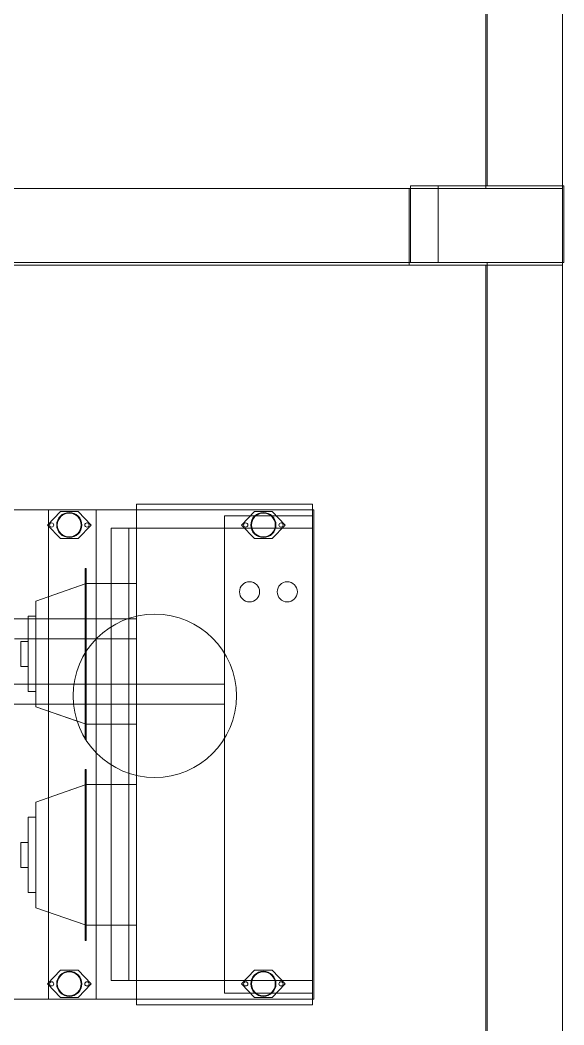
# Model space of a CAD drawing. Header units: inches. Extents: x -1128 to 651, y 96 to 845.
# Drawn here: x -969.096 to -967.141, y 693.294 to 696.908 of the extents above; entities that cross this region are included whole.
import ezdxf

# ---------------------------------------------------------------- set-up
doc = ezdxf.new("R2010")
doc.units = ezdxf.units.IN
doc.header["$MEASUREMENT"] = 0
doc.layers.add('硅胶总平面底图 工艺装置区', color=253, linetype='Continuous')

msp = doc.modelspace()

# ---------------------------------------------------------------- linework, layer by layer
at = {"color": 6, "lineweight": 0}
msp.add_lwpolyline([(-975.5391, 707.3874), (-967.1458, 707.3874), (-967.1458, 684.9151), (-975.5391, 684.9151)], close=True, dxfattribs=at)
at = {"layer": '硅胶总平面底图 工艺装置区', "color": 253, "linetype": 'Continuous', "lineweight": 0}
for p, q in [((-967.4213, 696.3022), (-967.4213, 699.7229)), ((-967.4166, 696.312), (-967.4166, 699.7327)), ((-967.1458, 696.3022), (-967.1458, 699.7229)), ((-974.9974, 696.3022), (-967.6968, 696.3022)), ((-967.6968, 696.3022), (-967.6968, 696.0267)), ((-967.1458, 696.3022), (-967.6968, 696.3022)), ((-967.6921, 696.312), (-967.6921, 696.0365)), ((-967.1411, 696.312), (-967.6921, 696.312)), ((-967.593, 696.0365), (-967.593, 696.312)), ((-967.1458, 696.0267), (-967.1458, 696.3022)), ((-967.1411, 696.0365), (-967.1411, 696.312)), ((-974.9974, 696.0267), (-967.6968, 696.0267)), ((-974.9927, 696.0365), (-967.6921, 696.0365)), ((-967.6968, 696.0267), (-967.1458, 696.0267)), ((-967.6921, 696.0365), (-967.1411, 696.0365)), ((-967.4213, 692.4682), (-967.4213, 696.0267)), ((-967.4166, 692.4781), (-967.4166, 696.0365)), ((-967.1458, 692.4682), (-967.1458, 696.0267)), ((-969.3375, 695.1474), (-968.8223, 695.1474)), ((-969.3375, 695.1474), (-968.8223, 695.1474)), ((-969.3375, 695.1474), (-968.994, 695.1474)), ((-969.3375, 695.1474), (-968.994, 695.1474)), ((-968.994, 695.1474), (-969.3375, 695.1474)), ((-969.3375, 695.1474), (-968.994, 695.1474)), ((-968.0404, 695.1474), (-969.3375, 695.1474)), ((-969.3375, 695.1474), (-968.0404, 695.1474)), ((-969.3375, 695.1474), (-968.994, 695.1474)), ((-969.3375, 695.1474), (-968.994, 695.1474)), ((-968.994, 693.3867), (-968.994, 695.1474)), ((-968.994, 693.3867), (-968.994, 695.1474)), ((-968.994, 695.1474), (-968.8223, 695.1474)), ((-968.994, 695.1474), (-968.8223, 695.1474)), ((-968.994, 695.1474), (-968.994, 694.8342)), ((-968.994, 695.1474), (-968.994, 694.8342)), ((-968.8223, 695.1474), (-968.994, 695.1474)), ((-968.8223, 695.1474), (-968.994, 695.1474)), ((-968.994, 695.1474), (-968.994, 694.8342)), ((-968.994, 695.1474), (-968.994, 694.8342)), ((-968.994, 695.1474), (-968.8223, 695.1474)), ((-968.994, 695.1474), (-968.8223, 695.1474)), ((-968.8223, 694.8817), (-968.8223, 695.1474)), ((-968.8223, 694.8817), (-968.8223, 695.1474)), ((-968.8223, 695.1474), (-968.6776, 695.1474)), ((-968.8223, 695.1474), (-968.6776, 695.1474)), ((-968.8223, 695.1474), (-968.6776, 695.1474)), ((-968.8223, 695.1474), (-968.6776, 695.1474)), ((-968.8223, 694.8817), (-968.8223, 695.1474)), ((-968.8223, 694.8817), (-968.8223, 695.1474)), ((-968.6776, 695.1673), (-968.045, 695.1673)), ((-968.6776, 695.1673), (-968.045, 695.1673)), ((-968.6776, 695.1673), (-968.6776, 694.5201)), ((-968.6776, 695.1673), (-968.6776, 694.5201)), ((-968.045, 695.1673), (-968.6776, 695.1673)), ((-968.045, 695.1673), (-968.6776, 695.1673)), ((-968.6776, 693.3668), (-968.6776, 695.1673)), ((-968.6776, 693.3668), (-968.6776, 695.1673)), ((-968.6776, 695.1673), (-968.6776, 694.764)), ((-968.6776, 695.1673), (-968.6776, 694.764)), ((-968.045, 695.1673), (-968.6776, 695.1673)), ((-968.045, 695.1673), (-968.6776, 695.1673)), ((-968.6776, 695.1474), (-968.045, 695.1474)), ((-968.6776, 695.1474), (-968.045, 695.1474)), ((-968.045, 695.1257), (-968.045, 695.1673)), ((-968.045, 695.1257), (-968.045, 695.1673)), ((-968.045, 695.1673), (-968.045, 693.3668)), ((-968.045, 695.1673), (-968.045, 693.3668)), ((-968.045, 695.1257), (-968.045, 695.1673)), ((-968.045, 695.1257), (-968.045, 695.1673)), ((-968.045, 695.1474), (-968.0404, 695.1474)), ((-968.045, 695.1474), (-968.0404, 695.1474)), ((-968.045, 695.1474), (-968.0404, 695.1474)), ((-968.045, 695.1474), (-968.0404, 695.1474)), ((-968.0404, 693.3867), (-968.0404, 695.1474)), ((-968.0404, 693.3867), (-968.0404, 695.1474)), ((-968.0404, 695.1474), (-968.0404, 693.3867)), ((-968.0404, 695.1474), (-968.0404, 693.3867)), ((-968.0404, 695.1474), (-968.0404, 693.3867)), ((-968.0404, 695.1474), (-968.0404, 693.3867)), ((-968.9506, 695.1411), (-968.9976, 695.0923)), ((-968.9506, 695.1411), (-968.9976, 695.0923)), ((-968.8873, 695.1411), (-968.9506, 695.1411)), ((-968.8873, 695.1411), (-968.9506, 695.1411)), ((-968.8403, 695.0923), (-968.8873, 695.1411)), ((-968.8403, 695.0923), (-968.8873, 695.1411)), ((-968.045, 695.1257), (-968.3613, 695.1257)), ((-968.045, 695.1257), (-968.3613, 695.1257)), ((-968.3613, 693.4084), (-968.3613, 695.1257)), ((-968.3613, 693.4084), (-968.3613, 695.1257)), ((-968.3613, 695.1257), (-968.045, 695.1257)), ((-968.3613, 695.1257), (-968.045, 695.1257)), ((-968.3613, 695.1257), (-968.3613, 693.4084)), ((-968.3613, 695.1257), (-968.3613, 693.4084)), ((-968.045, 695.1257), (-968.3613, 695.1257)), ((-968.045, 695.1257), (-968.3613, 695.1257)), ((-968.3613, 695.1257), (-968.3613, 694.6314)), ((-968.3613, 695.1257), (-968.3613, 694.6314)), ((-968.2528, 695.1411), (-968.2998, 695.0923)), ((-968.2528, 695.1411), (-968.2998, 695.0923)), ((-968.1896, 695.1411), (-968.2528, 695.1411)), ((-968.1896, 695.1411), (-968.2528, 695.1411)), ((-968.1426, 695.0923), (-968.1896, 695.1411)), ((-968.1426, 695.0923), (-968.1896, 695.1411)), ((-968.045, 695.1257), (-968.045, 693.4084)), ((-968.045, 695.1257), (-968.045, 693.4084)), ((-968.045, 693.4084), (-968.045, 695.1257)), ((-968.045, 693.4084), (-968.045, 695.1257)), ((-968.045, 693.4084), (-968.045, 695.1257)), ((-968.045, 693.4084), (-968.045, 695.1257)), ((-968.045, 693.4084), (-968.045, 695.1257)), ((-968.045, 693.4084), (-968.045, 695.1257)), ((-968.9976, 695.0923), (-968.9506, 695.0435)), ((-968.9976, 695.0923), (-968.9506, 695.0435)), ((-968.8873, 695.0435), (-968.8403, 695.0923)), ((-968.8873, 695.0435), (-968.8403, 695.0923)), ((-968.045, 695.0805), (-968.768, 695.0805)), ((-968.768, 695.0805), (-968.045, 695.0805)), ((-968.768, 695.0805), (-968.045, 695.0805)), ((-968.768, 695.0805), (-968.045, 695.0805)), ((-968.768, 693.4536), (-968.768, 695.0805)), ((-968.768, 693.4536), (-968.768, 695.0805)), ((-968.768, 695.0805), (-968.768, 694.8817)), ((-968.768, 694.8817), (-968.768, 695.0805)), ((-968.7048, 695.0805), (-968.768, 695.0805)), ((-968.7048, 695.0805), (-968.768, 695.0805)), ((-968.7048, 695.0805), (-968.768, 695.0805)), ((-968.7048, 695.0805), (-968.768, 695.0805)), ((-968.768, 695.0805), (-968.768, 694.8817)), ((-968.768, 695.0805), (-968.768, 694.8817)), ((-968.7048, 695.0805), (-968.6776, 695.0805)), ((-968.6776, 695.0805), (-968.7048, 695.0805)), ((-968.7048, 694.8817), (-968.7048, 695.0805)), ((-968.7048, 695.0805), (-968.7048, 694.8817)), ((-968.7048, 694.8817), (-968.7048, 695.0805)), ((-968.7048, 695.0805), (-968.7048, 694.8817)), ((-968.7048, 695.0805), (-968.6776, 695.0805)), ((-968.6776, 695.0805), (-968.7048, 695.0805)), ((-968.6776, 695.0805), (-968.045, 695.0805)), ((-968.045, 695.0805), (-968.6776, 695.0805)), ((-968.2998, 695.0923), (-968.2528, 695.0435)), ((-968.2998, 695.0923), (-968.2528, 695.0435)), ((-968.1896, 695.0435), (-968.1426, 695.0923)), ((-968.1896, 695.0435), (-968.1426, 695.0923)), ((-968.045, 695.0805), (-968.045, 693.4536)), ((-968.045, 695.0805), (-968.045, 693.4536)), ((-968.045, 695.0805), (-968.045, 693.4536)), ((-968.045, 693.4536), (-968.045, 695.0805)), ((-968.045, 693.4536), (-968.045, 695.0805)), ((-968.045, 695.0805), (-968.045, 693.4536)), ((-968.9506, 695.0435), (-968.8873, 695.0435)), ((-968.9506, 695.0435), (-968.8873, 695.0435)), ((-968.2528, 695.0435), (-968.1896, 695.0435)), ((-968.2528, 695.0435), (-968.1896, 695.0435)), ((-968.862, 694.3213), (-968.862, 694.9359)), ((-968.862, 694.3213), (-968.862, 694.9359)), ((-968.862, 694.5201), (-968.862, 694.9359)), ((-968.862, 694.9359), (-968.862, 694.3213)), ((-968.862, 694.5201), (-968.862, 694.9359)), ((-968.862, 694.9359), (-968.862, 694.3213)), ((-968.862, 694.9359), (-968.8584, 694.9359)), ((-968.862, 694.9359), (-968.8584, 694.9359)), ((-968.862, 694.6314), (-968.862, 694.9359)), ((-968.862, 694.6314), (-968.862, 694.9359)), ((-968.862, 694.9359), (-968.8584, 694.9359)), ((-968.8584, 694.9359), (-968.8584, 694.3213)), ((-968.8584, 694.3213), (-968.8584, 694.9359)), ((-968.8584, 694.3213), (-968.8584, 694.9359)), ((-968.8584, 694.9359), (-968.8584, 694.5201)), ((-968.8584, 694.5201), (-968.8584, 694.9359)), ((-968.8584, 694.9359), (-968.8584, 694.3213)), ((-968.8584, 694.9359), (-968.8584, 694.6372)), ((-968.8584, 694.6372), (-968.8584, 694.9359)), ((-969.0392, 694.8184), (-968.8584, 694.8817)), ((-969.0392, 694.8184), (-968.862, 694.8804)), ((-969.0392, 694.8184), (-968.862, 694.8804)), ((-968.862, 694.8804), (-968.8584, 694.8817)), ((-968.8584, 694.8817), (-968.8584, 694.3755)), ((-968.8584, 694.8817), (-968.8584, 694.3755)), ((-968.8584, 694.3755), (-968.8584, 694.8817)), ((-968.8584, 694.3755), (-968.8584, 694.8817)), ((-968.8584, 694.8817), (-968.6776, 694.8817)), ((-968.8584, 694.8817), (-968.6776, 694.8817)), ((-968.8584, 694.8817), (-968.6776, 694.8817)), ((-968.8223, 694.3755), (-968.8223, 694.8817)), ((-968.8223, 694.3755), (-968.8223, 694.8817)), ((-968.768, 694.8817), (-968.768, 694.3755)), ((-968.768, 694.3755), (-968.768, 694.8817)), ((-968.7048, 694.3755), (-968.7048, 694.8817)), ((-968.7048, 694.8817), (-968.7048, 694.3755)), ((-968.6776, 694.8817), (-968.6776, 694.3755)), ((-968.6776, 694.3755), (-968.6776, 694.8817)), ((-968.6776, 694.8817), (-968.6776, 694.3755)), ((-968.6776, 694.3755), (-968.6776, 694.8817)), ((-968.994, 694.8342), (-968.994, 694.423)), ((-968.994, 694.8342), (-968.994, 694.423)), ((-969.0392, 694.4388), (-969.0392, 694.8184)), ((-969.0392, 694.8184), (-969.0392, 694.4388)), ((-969.0392, 694.5201), (-969.0392, 694.8184)), ((-969.0392, 694.8184), (-969.0392, 694.4388)), ((-969.0392, 694.4388), (-969.0392, 694.8184)), ((-969.0392, 694.8184), (-969.0392, 694.6286)), ((-969.0392, 694.5201), (-969.0392, 694.8184)), ((-969.0392, 694.8184), (-969.0392, 694.6286)), ((-969.2651, 694.755), (-969.0663, 694.755)), ((-969.2651, 694.755), (-969.0663, 694.755)), ((-969.0663, 694.5201), (-969.0663, 694.7642)), ((-969.0663, 694.7642), (-969.0663, 694.493)), ((-969.0663, 694.5201), (-969.0663, 694.7642)), ((-969.0663, 694.7642), (-969.0663, 694.493)), ((-969.0663, 694.493), (-969.0663, 694.7642)), ((-969.0663, 694.493), (-969.0663, 694.7642)), ((-969.0663, 694.7642), (-969.0392, 694.7642)), ((-969.0663, 694.7642), (-969.0392, 694.7642)), ((-969.0663, 694.5201), (-969.0663, 694.7642)), ((-969.0663, 694.5201), (-969.0663, 694.7642)), ((-969.0663, 694.7642), (-969.0392, 694.7642)), ((-969.0663, 694.755), (-968.6776, 694.755)), ((-969.0392, 694.7642), (-969.0392, 694.493)), ((-969.0392, 694.493), (-969.0392, 694.7642)), ((-969.0392, 694.7642), (-969.0392, 694.493)), ((-969.0392, 694.493), (-969.0392, 694.7642)), ((-968.6776, 694.755), (-968.6776, 694.6827)), ((-968.6776, 694.6827), (-968.6776, 694.755)), ((-969.1159, 694.6827), (-969.0663, 694.6827)), ((-969.1159, 694.6827), (-969.0663, 694.6827)), ((-969.0663, 694.6827), (-968.6776, 694.6827)), ((-969.0934, 694.5834), (-969.0934, 694.6738)), ((-969.0934, 694.6738), (-969.0934, 694.5834)), ((-969.0934, 694.5834), (-969.0934, 694.6738)), ((-969.0934, 694.6738), (-969.0934, 694.5834)), ((-969.0934, 694.5834), (-969.0934, 694.6738)), ((-969.0934, 694.5834), (-969.0934, 694.6738)), ((-969.0934, 694.6738), (-969.0663, 694.6738)), ((-969.0934, 694.6738), (-969.0663, 694.6738)), ((-969.0934, 694.5834), (-969.0934, 694.6738)), ((-969.0934, 694.5834), (-969.0934, 694.6738)), ((-969.0934, 694.6738), (-969.0663, 694.6738)), ((-969.0663, 694.6738), (-969.0663, 694.5834)), ((-969.0663, 694.5834), (-969.0663, 694.6738)), ((-969.0663, 694.6738), (-969.0663, 694.5834)), ((-969.0663, 694.5834), (-969.0663, 694.6738)), ((-969.0392, 694.6286), (-969.0392, 694.5201)), ((-969.0392, 694.6286), (-969.0392, 694.5201)), ((-969.0934, 694.5834), (-969.0663, 694.5834)), ((-969.0934, 694.5834), (-969.0663, 694.5834)), ((-969.0934, 694.5834), (-969.0663, 694.5834)), ((-969.4007, 694.5201), (-968.3613, 694.5201)), ((-969.4007, 694.5201), (-968.9023, 694.5201)), ((-969.0663, 694.493), (-969.0663, 694.5201)), ((-969.0663, 694.493), (-969.0663, 694.5201)), ((-969.0392, 694.4478), (-969.0392, 694.5201)), ((-969.0392, 694.5201), (-969.0392, 694.4478)), ((-968.862, 694.4478), (-968.862, 694.5201)), ((-968.862, 694.4478), (-968.862, 694.5201)), ((-968.8584, 694.5201), (-968.8584, 694.4478)), ((-968.8584, 694.4478), (-968.8584, 694.5201)), ((-968.6776, 694.5201), (-968.6776, 694.4478)), ((-968.6776, 694.5201), (-968.6776, 694.4478)), ((-968.3613, 694.5201), (-968.3613, 694.4478)), ((-968.3613, 694.4478), (-968.3613, 694.5201)), ((-969.0663, 694.493), (-969.0392, 694.493)), ((-969.0663, 694.493), (-969.0392, 694.493)), ((-969.4007, 694.4478), (-968.3613, 694.4478)), ((-969.4007, 694.4478), (-968.9039, 694.4478)), ((-969.0392, 694.4388), (-969.0392, 694.4478)), ((-969.0392, 694.4478), (-969.0392, 694.4388)), ((-969.0392, 694.4388), (-969.0392, 694.4478)), ((-969.0392, 694.4478), (-969.0392, 694.4388)), ((-969.0392, 694.4388), (-968.862, 694.3768)), ((-969.0392, 694.4388), (-968.8584, 694.3755)), ((-969.0392, 694.4388), (-968.891, 694.3869)), ((-968.994, 694.423), (-968.994, 694.1111)), ((-968.994, 694.423), (-968.994, 694.1111)), ((-968.994, 694.423), (-968.994, 694.1111)), ((-968.994, 694.423), (-968.994, 694.1111)), ((-968.862, 694.3213), (-968.862, 694.4478)), ((-968.862, 694.3213), (-968.862, 694.4478)), ((-968.8584, 694.4478), (-968.8584, 694.3213)), ((-968.8584, 694.3213), (-968.8584, 694.4478)), ((-968.6776, 694.4478), (-968.6776, 693.3668)), ((-968.6776, 694.4478), (-968.6776, 693.3668)), ((-968.862, 694.3768), (-968.8584, 694.3755)), ((-968.8584, 694.3755), (-968.6776, 694.3755)), ((-968.8584, 694.3755), (-968.6776, 694.3755)), ((-968.8223, 694.1586), (-968.8223, 694.3755)), ((-968.8223, 694.1586), (-968.8223, 694.3755)), ((-968.768, 694.3755), (-968.768, 694.1586)), ((-968.768, 694.1586), (-968.768, 694.3755)), ((-968.7048, 694.1586), (-968.7048, 694.3755)), ((-968.7048, 694.3755), (-968.7048, 694.1586)), ((-968.862, 694.3213), (-968.862, 694.3241)), ((-968.862, 694.3213), (-968.862, 694.3241)), ((-968.862, 694.3213), (-968.8584, 694.3213)), ((-968.862, 694.3213), (-968.8584, 694.3213)), ((-968.862, 694.3213), (-968.8603, 694.3213)), ((-968.3613, 694.3241), (-968.3613, 693.4084)), ((-968.3613, 694.3241), (-968.3613, 693.4084)), ((-968.8223, 694.1586), (-968.8223, 694.273)), ((-968.8223, 694.1586), (-968.8223, 694.273)), ((-968.862, 693.5982), (-968.862, 694.2128)), ((-968.862, 693.5982), (-968.862, 694.2128)), ((-968.862, 693.5982), (-968.862, 694.2128)), ((-968.862, 694.2128), (-968.862, 693.5982)), ((-968.862, 693.5982), (-968.862, 694.2128)), ((-968.862, 694.2128), (-968.862, 693.5982)), ((-968.862, 694.2128), (-968.8584, 694.2128)), ((-968.862, 694.2128), (-968.8584, 694.2128)), ((-968.862, 693.5982), (-968.862, 694.2128)), ((-968.862, 693.5982), (-968.862, 694.2128)), ((-968.862, 694.2128), (-968.8584, 694.2128)), ((-968.8584, 693.5982), (-968.8584, 694.2128)), ((-968.8584, 694.2128), (-968.8584, 693.5982)), ((-968.8584, 693.5982), (-968.8584, 694.2128)), ((-968.8584, 694.2128), (-968.8584, 693.5982)), ((-968.8584, 694.2128), (-968.8584, 693.5982)), ((-968.8584, 693.5982), (-968.8584, 694.2128)), ((-968.8584, 694.2128), (-968.8584, 693.5982)), ((-968.8584, 693.5982), (-968.8584, 694.2128)), ((-968.768, 694.2291), (-968.768, 694.1586)), ((-968.768, 694.2291), (-968.768, 694.1586)), ((-968.7048, 694.1586), (-968.7048, 694.1992)), ((-968.7048, 694.1992), (-968.7048, 694.1586)), ((-968.6776, 694.1915), (-968.6776, 693.3668)), ((-968.6776, 694.1915), (-968.6776, 693.3668)), ((-969.0392, 694.0953), (-968.8584, 694.1586)), ((-969.0392, 694.0953), (-968.862, 694.1573)), ((-969.0392, 694.0953), (-968.862, 694.1573)), ((-968.862, 694.1573), (-968.8584, 694.1586)), ((-968.8584, 693.6524), (-968.8584, 694.1586)), ((-968.8584, 693.6524), (-968.8584, 694.1586)), ((-968.8584, 694.1586), (-968.8584, 693.6524)), ((-968.8584, 694.1586), (-968.8584, 693.6524)), ((-968.8584, 694.1586), (-968.6776, 694.1586)), ((-968.8584, 694.1586), (-968.6776, 694.1586)), ((-968.8584, 694.1586), (-968.6776, 694.1586)), ((-968.8223, 693.6524), (-968.8223, 694.1586)), ((-968.8223, 693.6524), (-968.8223, 694.1586)), ((-968.768, 694.1586), (-968.768, 693.6524)), ((-968.768, 693.6524), (-968.768, 694.1586)), ((-968.7048, 693.6524), (-968.7048, 694.1586)), ((-968.7048, 694.1586), (-968.7048, 693.6524)), ((-968.6776, 694.1586), (-968.6776, 693.6524)), ((-968.6776, 693.6524), (-968.6776, 694.1586)), ((-968.6776, 694.1586), (-968.6776, 693.6524)), ((-968.6776, 693.6524), (-968.6776, 694.1586)), ((-968.994, 694.1111), (-968.994, 693.6999)), ((-968.994, 694.1111), (-968.994, 693.6999)), ((-969.0392, 693.7157), (-969.0392, 694.0953)), ((-969.0392, 694.0953), (-969.0392, 693.7157)), ((-969.0392, 693.7157), (-969.0392, 694.0953)), ((-969.0392, 694.0953), (-969.0392, 693.9055)), ((-969.0392, 693.7157), (-969.0392, 694.0953)), ((-969.0392, 694.0953), (-969.0392, 693.7157)), ((-969.0392, 693.7157), (-969.0392, 694.0953)), ((-969.0392, 694.0953), (-969.0392, 693.9055)), ((-969.0663, 693.7699), (-969.0663, 694.0411)), ((-969.0663, 694.0411), (-969.0663, 693.7699)), ((-969.0663, 693.7699), (-969.0663, 694.0411)), ((-969.0663, 694.0411), (-969.0663, 693.7699)), ((-969.0663, 693.7699), (-969.0663, 694.0411)), ((-969.0663, 693.7699), (-969.0663, 694.0411)), ((-969.0663, 694.0411), (-969.0392, 694.0411)), ((-969.0663, 694.0411), (-969.0392, 694.0411)), ((-969.0663, 693.7699), (-969.0663, 694.0411)), ((-969.0663, 693.7699), (-969.0663, 694.0411)), ((-969.0663, 694.0411), (-969.0392, 694.0411)), ((-969.0392, 694.0411), (-969.0392, 693.7699)), ((-969.0392, 693.7699), (-969.0392, 694.0411)), ((-969.0392, 694.0411), (-969.0392, 693.7699)), ((-969.0392, 693.7699), (-969.0392, 694.0411)), ((-969.0934, 693.8603), (-969.0934, 693.9507)), ((-969.0934, 693.8603), (-969.0934, 693.9507)), ((-969.0934, 693.8603), (-969.0934, 693.9507)), ((-969.0934, 693.9507), (-969.0934, 693.8603)), ((-969.0934, 693.8603), (-969.0934, 693.9507)), ((-969.0934, 693.9507), (-969.0934, 693.8603)), ((-969.0934, 693.9507), (-969.0663, 693.9507)), ((-969.0934, 693.9507), (-969.0663, 693.9507)), ((-969.0934, 693.8603), (-969.0934, 693.9507)), ((-969.0934, 693.8603), (-969.0934, 693.9507)), ((-969.0934, 693.9507), (-969.0663, 693.9507)), ((-969.0663, 693.9507), (-969.0663, 693.8603)), ((-969.0663, 693.8603), (-969.0663, 693.9507)), ((-969.0663, 693.9507), (-969.0663, 693.8603)), ((-969.0663, 693.8603), (-969.0663, 693.9507)), ((-969.0392, 693.9055), (-969.0392, 693.7157)), ((-969.0392, 693.9055), (-969.0392, 693.7157)), ((-969.0934, 693.8603), (-969.0663, 693.8603)), ((-969.0934, 693.8603), (-969.0663, 693.8603)), ((-969.0934, 693.8603), (-969.0663, 693.8603)), ((-969.0663, 693.7699), (-969.0392, 693.7699)), ((-969.0663, 693.7699), (-969.0392, 693.7699)), ((-969.0663, 693.7699), (-969.0392, 693.7699)), ((-969.0392, 693.7157), (-968.8584, 693.6524)), ((-969.0392, 693.7157), (-968.862, 693.6537)), ((-969.0392, 693.7157), (-968.862, 693.6537)), ((-968.994, 693.6999), (-968.994, 693.3867)), ((-968.994, 693.6999), (-968.994, 693.3867)), ((-968.994, 693.6999), (-968.994, 693.3867)), ((-968.994, 693.6999), (-968.994, 693.3867)), ((-968.862, 693.6537), (-968.8584, 693.6524)), ((-968.8584, 693.6524), (-968.6776, 693.6524)), ((-968.8584, 693.6524), (-968.6776, 693.6524)), ((-968.8584, 693.6524), (-968.6776, 693.6524)), ((-968.8223, 693.3867), (-968.8223, 693.6524)), ((-968.8223, 693.3867), (-968.8223, 693.6524)), ((-968.8223, 693.3867), (-968.8223, 693.6524)), ((-968.8223, 693.3867), (-968.8223, 693.6524)), ((-968.768, 693.6524), (-968.768, 693.4536)), ((-968.768, 693.4536), (-968.768, 693.6524)), ((-968.768, 693.6524), (-968.768, 693.4536)), ((-968.768, 693.6524), (-968.768, 693.4536)), ((-968.7048, 693.4536), (-968.7048, 693.6524)), ((-968.7048, 693.6524), (-968.7048, 693.4536)), ((-968.7048, 693.4536), (-968.7048, 693.6524)), ((-968.7048, 693.6524), (-968.7048, 693.4536)), ((-968.862, 693.5982), (-968.8584, 693.5982)), ((-968.862, 693.5982), (-968.8584, 693.5982)), ((-968.862, 693.5982), (-968.8584, 693.5982)), ((-968.9506, 693.4906), (-968.9976, 693.4418)), ((-968.9506, 693.4906), (-968.9976, 693.4418)), ((-968.8873, 693.4906), (-968.9506, 693.4906)), ((-968.8873, 693.4906), (-968.9506, 693.4906)), ((-968.8403, 693.4418), (-968.8873, 693.4906)), ((-968.8403, 693.4418), (-968.8873, 693.4906)), ((-968.2528, 693.4906), (-968.2998, 693.4418)), ((-968.2528, 693.4906), (-968.2998, 693.4418)), ((-968.1896, 693.4906), (-968.2528, 693.4906)), ((-968.1896, 693.4906), (-968.2528, 693.4906)), ((-968.1426, 693.4418), (-968.1896, 693.4906)), ((-968.1426, 693.4418), (-968.1896, 693.4906)), ((-968.768, 693.4536), (-968.7048, 693.4536)), ((-968.768, 693.4536), (-968.7048, 693.4536)), ((-968.045, 693.4536), (-968.768, 693.4536)), ((-968.045, 693.4536), (-968.768, 693.4536)), ((-968.768, 693.4536), (-968.045, 693.4536)), ((-968.045, 693.4536), (-968.768, 693.4536)), ((-968.768, 693.4536), (-968.7048, 693.4536)), ((-968.768, 693.4536), (-968.7048, 693.4536)), ((-968.6776, 693.4536), (-968.7048, 693.4536)), ((-968.7048, 693.4536), (-968.6776, 693.4536)), ((-968.6776, 693.4536), (-968.7048, 693.4536)), ((-968.7048, 693.4536), (-968.6776, 693.4536)), ((-968.045, 693.4536), (-968.6776, 693.4536)), ((-968.6776, 693.4536), (-968.045, 693.4536)), ((-968.9976, 693.4418), (-968.9506, 693.393)), ((-968.9976, 693.4418), (-968.9506, 693.393)), ((-968.8873, 693.393), (-968.8403, 693.4418)), ((-968.8873, 693.393), (-968.8403, 693.4418)), ((-968.2998, 693.4418), (-968.2528, 693.393)), ((-968.2998, 693.4418), (-968.2528, 693.393)), ((-968.1896, 693.393), (-968.1426, 693.4418)), ((-968.1896, 693.393), (-968.1426, 693.4418)), ((-969.3375, 693.3867), (-968.0404, 693.3867)), ((-969.3375, 693.3867), (-968.0404, 693.3867)), ((-968.8223, 693.3867), (-969.3375, 693.3867)), ((-969.3375, 693.3867), (-968.8223, 693.3867)), ((-969.3375, 693.3867), (-968.994, 693.3867)), ((-969.3375, 693.3867), (-968.994, 693.3867)), ((-968.994, 693.3867), (-969.3375, 693.3867)), ((-969.3375, 693.3867), (-968.994, 693.3867)), ((-969.0119, 693.3867), (-969.3375, 693.3867)), ((-969.3375, 693.3867), (-969.0119, 693.3867)), ((-968.994, 693.3867), (-969.0119, 693.3867)), ((-969.0119, 693.3867), (-968.994, 693.3867)), ((-968.8223, 693.3867), (-968.994, 693.3867)), ((-968.994, 693.3867), (-968.8223, 693.3867)), ((-968.994, 693.3867), (-968.8223, 693.3867)), ((-968.8223, 693.3867), (-968.994, 693.3867)), ((-968.994, 693.3867), (-968.8223, 693.3867)), ((-968.8223, 693.3867), (-968.994, 693.3867)), ((-968.9506, 693.393), (-968.8873, 693.393)), ((-968.9506, 693.393), (-968.8873, 693.393)), ((-968.6776, 693.3867), (-968.8223, 693.3867)), ((-968.8223, 693.3867), (-968.6776, 693.3867)), ((-968.6776, 693.3867), (-968.8223, 693.3867)), ((-968.8223, 693.3867), (-968.6776, 693.3867)), ((-968.045, 693.3867), (-968.6776, 693.3867)), ((-968.6776, 693.3867), (-968.045, 693.3867)), ((-968.3613, 693.4084), (-968.045, 693.4084)), ((-968.3613, 693.4084), (-968.045, 693.4084)), ((-968.045, 693.4084), (-968.3613, 693.4084)), ((-968.045, 693.4084), (-968.3613, 693.4084)), ((-968.3613, 693.4084), (-968.045, 693.4084)), ((-968.3613, 693.4084), (-968.045, 693.4084)), ((-968.2528, 693.393), (-968.1896, 693.393)), ((-968.2528, 693.393), (-968.1896, 693.393)), ((-968.045, 693.3668), (-968.045, 693.4084)), ((-968.045, 693.3668), (-968.045, 693.4084)), ((-968.045, 693.3668), (-968.045, 693.4084)), ((-968.045, 693.3668), (-968.045, 693.4084)), ((-968.0404, 693.3867), (-968.045, 693.3867)), ((-968.045, 693.3867), (-968.0404, 693.3867)), ((-968.0404, 693.3867), (-968.045, 693.3867)), ((-968.045, 693.3867), (-968.0404, 693.3867)), ((-968.045, 693.3668), (-968.6776, 693.3668)), ((-968.045, 693.3668), (-968.6776, 693.3668)), ((-968.6776, 693.3668), (-968.045, 693.3668)), ((-968.6776, 693.3668), (-968.045, 693.3668)), ((-968.6776, 693.3668), (-968.045, 693.3668)), ((-968.6776, 693.3668), (-968.045, 693.3668))]:
    msp.add_line(p, q, dxfattribs=at)
for centre, radius in [((-968.919, 695.0923), 0.0451), ((-968.919, 695.0923), 0.0429), ((-968.2212, 695.0923), 0.0451), ((-968.2212, 695.0923), 0.0429), ((-968.9822, 695.0923), 0.00768), ((-968.9822, 695.0923), 0.00768), ((-968.8557, 695.0923), 0.00768), ((-968.8557, 695.0923), 0.00768), ((-968.2845, 695.0923), 0.00768), ((-968.2845, 695.0923), 0.00768), ((-968.1579, 695.0923), 0.00768), ((-968.1579, 695.0923), 0.00768), ((-968.2709, 694.852), 0.0362), ((-968.2709, 694.852), 0.0362), ((-968.2709, 694.852), 0.0362), ((-968.2709, 694.852), 0.0362), ((-968.2709, 694.852), 0.0362), ((-968.2709, 694.852), 0.0362), ((-968.1353, 694.852), 0.0362), ((-968.1353, 694.852), 0.0362), ((-968.1353, 694.852), 0.0362), ((-968.1353, 694.852), 0.0362), ((-968.1353, 694.852), 0.0362), ((-968.1353, 694.852), 0.0362), ((-968.6117, 694.4778), 0.2938), ((-968.6117, 694.4778), 0.2938), ((-968.919, 693.4418), 0.0451), ((-968.919, 693.4418), 0.0429), ((-968.2212, 693.4418), 0.0451), ((-968.2212, 693.4418), 0.0429), ((-968.9822, 693.4418), 0.00768), ((-968.9822, 693.4418), 0.00768), ((-968.8557, 693.4418), 0.00768), ((-968.8557, 693.4418), 0.00768), ((-968.2845, 693.4418), 0.00768), ((-968.2845, 693.4418), 0.00768), ((-968.1579, 693.4418), 0.00768), ((-968.1579, 693.4418), 0.00768)]:
    msp.add_circle(centre, radius, dxfattribs=at)

doc.saveas('drawing.dxf')
